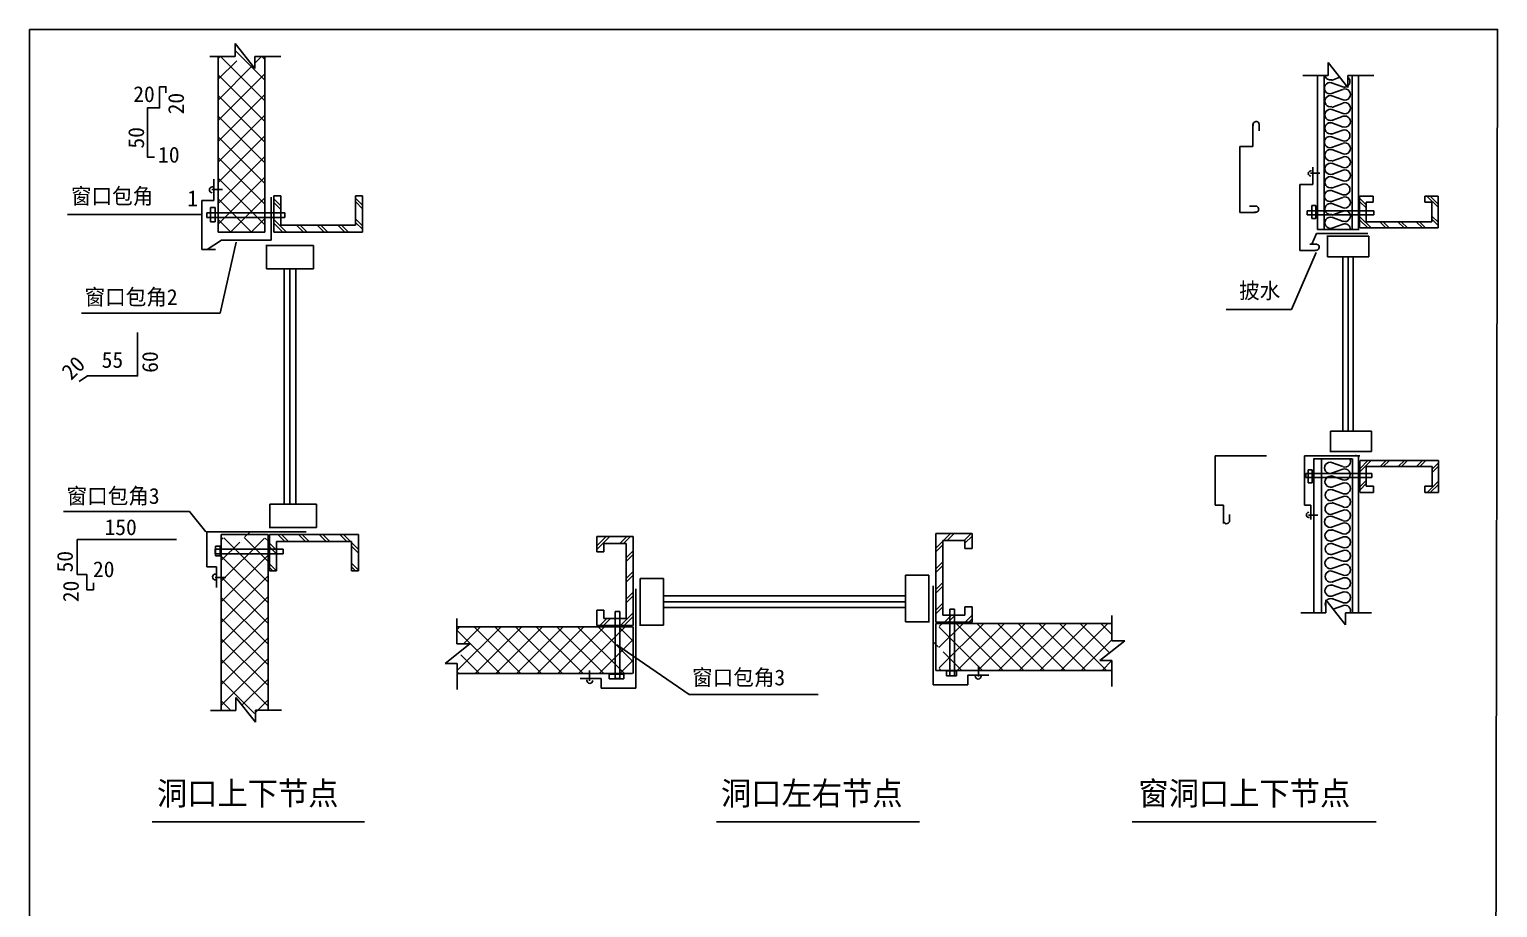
# Model space of a CAD drawing. Header units: metres. Extents: x 874 to 1096, y 466 to 764.
# Drawn here: x 873.6 to 1096.3, y 630.4 to 763.6 of the extents above; entities that cross this region are included whole.
import ezdxf

# ---------------------------------------------------------------- set-up
doc = ezdxf.new("R2010")
doc.units = ezdxf.units.M
doc.layers.add('2', color=1, linetype='Continuous')
doc.layers.add('5', color=7, linetype='Continuous')

msp = doc.modelspace()

# ---------------------------------------------------------------- linework, layer by layer
for p, q in [((904.85, 761.49), (907.81, 757.73)), ((904.85, 759.53), (904.85, 761.49)), ((901.01, 759.53), (904.85, 759.53)), ((902.23, 746.09), (902.23, 759.55)), ((902.23, 759.21), (902.54, 759.51)), ((902.62, 759.51), (909.33, 752.8)), ((904.85, 760.42), (909.33, 755.94)), ((907.81, 757.73), (907.81, 759.55)), ((907.81, 759.55), (911.75, 759.55)), ((907.81, 758.51), (908.79, 759.49)), ((908.92, 759.49), (909.33, 759.07)), ((909.33, 732.87), (909.33, 759.49)), ((902.23, 756.07), (905.06, 758.89)), ((902.23, 752.93), (907.47, 758.17)), ((1070.57, 758.6), (1073.53, 754.84)), ((1070.57, 756.64), (1070.57, 758.6)), ((902.23, 749.8), (909.33, 756.89)), ((902.23, 756.76), (909.33, 749.66)), ((1066.74, 756.64), (1070.57, 756.64)), ((1069.95, 756.6), (1069.95, 733.27)), ((1072.32, 756.38), (1071.06, 755.91)), ((1072.79, 754.91), (1071.06, 755.55)), ((1073.53, 754.84), (1073.53, 756.66)), ((1073.53, 756.66), (1077.48, 756.66)), ((1075.17, 756.6), (1075.17, 733.19)), ((902.23, 746.66), (909.33, 753.76)), ((902.23, 753.62), (909.33, 746.53)), ((1072.79, 754.53), (1071.06, 753.9)), ((1072.85, 752.95), (1071.12, 753.58)), ((902.23, 743.52), (909.33, 750.62)), ((902.23, 750.49), (909.33, 743.39)), ((1071.06, 751.89), (1071.06, 751.89)), ((1072.85, 752.44), (1071.12, 751.81)), ((1072.85, 750.88), (1071.12, 751.51)), ((1072.85, 750.47), (1071.12, 749.83)), ((1072.79, 748.37), (1071.06, 747.73)), ((1072.85, 748.83), (1071.12, 749.47)), ((902.23, 740.39), (909.33, 747.48)), ((902.23, 747.35), (909.33, 740.25)), ((902.23, 732.87), (902.23, 746.09)), ((1072.79, 746.73), (1071.06, 747.36)), ((1072.79, 746.35), (1071.06, 745.71)), ((902.23, 737.25), (909.33, 744.35)), ((902.23, 744.22), (909.33, 737.12)), ((1071.06, 743.71), (1071.06, 743.71)), ((1072.85, 744.76), (1071.12, 745.4)), ((1072.85, 744.26), (1071.12, 743.63)), ((1067.9, 741.83), (1069.3, 741.83)), ((1072.85, 742.69), (1071.12, 743.33)), ((1072.85, 742.29), (1071.12, 741.65)), ((901.3, 739.37), (902.9, 739.37)), ((901.6, 740.9), (901.6, 737.69)), ((902.23, 734.11), (909.33, 741.21)), ((902.23, 741.08), (909.33, 733.98)), ((1072.79, 740.18), (1071.06, 739.55)), ((1072.85, 740.65), (1071.12, 741.29)), ((901.6, 737.69), (899.77, 737.69)), ((899.77, 737.69), (899.77, 730.23)), ((902.23, 737.94), (907.3, 732.87)), ((904.13, 732.87), (909.33, 738.07)), ((910.31, 738.21), (910.31, 731.64)), ((910.67, 738.38), (911.74, 738.38)), ((910.67, 732.88), (910.67, 738.38)), ((910.67, 737.93), (911.74, 736.87)), ((910.67, 737.38), (911.74, 736.32)), ((911.74, 733.94), (911.74, 738.38)), ((923.09, 738.38), (923.09, 733.94)), ((923.09, 738.38), (924.16, 738.38)), ((923.09, 738.06), (924.16, 737)), ((923.09, 737.51), (924.16, 736.44)), ((924.16, 738.38), (924.16, 732.88)), ((1072.79, 738.55), (1071.06, 739.18)), ((1072.79, 738.16), (1071.06, 737.53)), ((1072.85, 736.58), (1071.12, 737.22)), ((1075.34, 733.53), (1075.34, 738.37)), ((1075.38, 738.36), (1077.41, 738.36)), ((1075.38, 737.97), (1076.31, 737.03)), ((1075.38, 737.48), (1076.31, 736.55)), ((1076.31, 734.46), (1076.31, 737.42)), ((1076.31, 737.42), (1077.41, 737.42)), ((1077.41, 738.36), (1077.41, 737.42)), ((1085.21, 738.36), (1085.21, 737.42)), ((1085.21, 738.36), (1087.24, 738.36)), ((1085.21, 737.42), (1086.31, 737.42)), ((1085.54, 738.36), (1087.24, 736.66)), ((1086.03, 738.36), (1087.24, 737.14)), ((1086.31, 737.42), (1086.31, 734.46)), ((1087.24, 738.36), (1087.24, 733.52)), ((888.86, 735.55), (879.38, 735.55)), ((899.67, 735.55), (888.86, 735.55)), ((902.23, 734.81), (904.16, 732.87)), ((907.27, 732.87), (909.33, 734.94)), ((910.67, 734.8), (912.59, 732.88)), ((923.09, 734.92), (924.16, 733.86)), ((1071.06, 735.53), (1071.06, 735.53)), ((1072.85, 736.08), (1071.12, 735.44)), ((1072.85, 734.51), (1071.12, 735.15)), ((1075.38, 735.21), (1077.07, 733.52)), ((1086.31, 735.32), (1087.24, 734.38)), ((1086.31, 734.83), (1087.24, 733.9)), ((902.23, 732.87), (909.33, 732.87)), ((910.67, 734.24), (912.04, 732.88)), ((924.16, 732.88), (910.67, 732.88)), ((923.09, 733.94), (911.74, 733.94)), ((914.11, 733.94), (915.17, 732.88)), ((914.66, 733.94), (915.73, 732.88)), ((917.25, 733.94), (918.31, 732.88)), ((917.8, 733.94), (918.86, 732.88)), ((920.38, 733.94), (921.45, 732.88)), ((920.94, 733.94), (922, 732.88)), ((923.09, 734.37), (924.16, 733.31)), ((1072.85, 734.1), (1071.12, 733.47)), ((1075.38, 734.72), (1076.58, 733.52)), ((1087.24, 733.52), (1075.38, 733.52)), ((1086.31, 734.46), (1076.31, 734.46)), ((1078.4, 734.46), (1079.34, 733.52)), ((1078.89, 734.46), (1079.83, 733.52)), ((1081.16, 734.46), (1082.1, 733.52)), ((1081.65, 734.46), (1082.59, 733.52)), ((1083.92, 734.46), (1084.86, 733.52)), ((1084.41, 734.46), (1085.35, 733.52)), ((902.74, 731.64), (900.56, 730.23)), ((904.96, 731.37), (902.54, 720.57)), ((910.31, 731.64), (902.74, 731.64)), ((916.69, 730.85), (909.5, 730.85)), ((909.59, 730.85), (909.59, 727.3)), ((916.69, 727.3), (916.69, 730.85)), ((1076.72, 732.25), (1070.39, 732.25)), ((1070.47, 732.25), (1070.47, 729.13)), ((1076.72, 729.13), (1076.72, 732.25)), ((899.77, 730.23), (901.83, 730.23)), ((1070.47, 729.13), (1076.72, 729.13)), ((1072.81, 729.13), (1072.81, 702.64)), ((1073.59, 729.13), (1073.59, 702.64)), ((1074.37, 729.13), (1074.37, 702.64)), ((909.59, 727.3), (916.69, 727.3)), ((912.25, 727.3), (912.25, 691.51)), ((913.14, 727.3), (913.14, 691.51)), ((914.02, 727.3), (914.02, 691.51)), ((893.05, 720.57), (881.53, 720.57)), ((902.54, 720.57), (893.05, 720.57)), ((1070.91, 699.59), (1070.91, 702.71)), ((1070.91, 702.71), (1077.15, 702.71)), ((1077.15, 702.71), (1077.15, 699.59)), ((1077.15, 699.59), (1070.83, 699.59)), ((1061.21, 698.95), (1053.43, 698.95)), ((1053.43, 698.95), (1053.43, 691.48)), ((1075.39, 698.95), (1066.96, 698.95)), ((1066.96, 698.95), (1066.96, 691.48)), ((1069.57, 698.49), (1069.57, 675.17)), ((1072.82, 697.31), (1071.09, 697.95)), ((1072.82, 696.93), (1071.09, 696.3)), ((1075.19, 698.95), (1075.19, 675.17)), ((1075.38, 698.23), (1075.38, 693.39)), ((1075.41, 697.04), (1076.61, 698.24)), ((1075.41, 696.55), (1077.1, 698.24)), ((1087.28, 698.24), (1075.41, 698.24)), ((1076.35, 697.31), (1076.35, 694.34)), ((1086.34, 697.31), (1076.35, 697.31)), ((1078.44, 697.31), (1079.37, 698.24)), ((1078.93, 697.31), (1079.86, 698.24)), ((1081.2, 697.31), (1082.13, 698.24)), ((1081.69, 697.31), (1082.62, 698.24)), ((1083.96, 697.31), (1084.89, 698.24)), ((1084.45, 697.31), (1085.38, 698.24)), ((1086.34, 696.93), (1087.28, 697.87)), ((1086.34, 696.44), (1087.28, 697.38)), ((1086.34, 694.34), (1086.34, 697.31)), ((1087.28, 693.4), (1087.28, 698.24)), ((1072.82, 695.3), (1071.09, 695.93)), ((1072.88, 694.83), (1071.15, 694.19)), ((1075.41, 694.28), (1076.35, 695.22)), ((1075.41, 693.79), (1076.35, 694.73)), ((1085.57, 693.4), (1087.28, 695.11)), ((1072.88, 693.19), (1071.15, 693.83)), ((1072.88, 692.79), (1071.15, 692.15)), ((1075.41, 693.4), (1077.44, 693.4)), ((1076.35, 694.34), (1077.44, 694.34)), ((1077.44, 693.4), (1077.44, 694.34)), ((1085.25, 694.34), (1086.34, 694.34)), ((1085.25, 693.4), (1085.25, 694.34)), ((1085.25, 693.4), (1087.28, 693.4)), ((1086.06, 693.4), (1087.28, 694.62)), ((897.9, 690.49), (878.82, 690.49)), ((900.36, 687.42), (897.9, 690.49)), ((910.08, 691.59), (917.18, 691.59)), ((910.08, 688.05), (910.08, 691.59)), ((917.18, 691.59), (917.18, 688.05)), ((1053.43, 691.48), (1054.7, 691.48)), ((1054.7, 691.48), (1054.7, 688.7)), ((1066.96, 691.48), (1067.93, 691.48)), ((1067.93, 691.48), (1067.93, 689.28)), ((1071.09, 691.77), (1071.09, 691.77)), ((1072.88, 691.22), (1071.15, 691.85)), ((1072.88, 690.72), (1071.15, 690.08)), ((917.18, 688.05), (909.99, 688.05)), ((1067.6, 689.94), (1069.01, 689.94)), ((1072.82, 689.13), (1071.09, 689.77)), ((1072.82, 688.75), (1071.09, 688.11)), ((895.92, 686.24), (880.89, 686.24)), ((880.89, 686.24), (880.89, 680.94)), ((915.57, 687.42), (900.54, 687.42)), ((900.54, 687.42), (900.54, 682.12)), ((902.71, 686.19), (903.01, 686.49)), ((902.71, 679.91), (909.27, 686.47)), ((902.71, 683.05), (905.53, 685.87)), ((902.73, 687.01), (909.83, 687.01)), ((902.73, 660.39), (902.73, 687.01)), ((903.1, 686.49), (909.81, 679.78)), ((906.2, 686.53), (909.81, 682.92)), ((906.31, 686.65), (907.05, 687.38)), ((909.39, 686.47), (909.81, 686.06)), ((909.83, 687.01), (909.83, 660.39)), ((923.52, 687), (910.03, 687)), ((910.03, 687), (910.03, 681.5)), ((911.1, 685.94), (911.1, 681.5)), ((922.45, 685.94), (911.1, 685.94)), ((911.3, 687), (912.36, 685.94)), ((911.85, 687), (912.92, 685.94)), ((914.43, 687), (915.5, 685.94)), ((914.99, 687), (916.05, 685.94)), ((917.57, 687), (918.63, 685.94)), ((918.12, 687), (919.19, 685.94)), ((920.71, 687), (921.77, 685.94)), ((921.26, 687), (922.33, 685.94)), ((922.45, 681.5), (922.45, 685.94)), ((922.45, 685.81), (923.52, 684.75)), ((923.52, 681.5), (923.52, 687)), ((959.69, 685.31), (961.07, 686.69)), ((959.69, 684.75), (961.63, 686.69)), ((959.69, 686.69), (965.19, 686.69)), ((959.69, 684.38), (959.69, 686.69)), ((963.14, 685.62), (964.21, 686.69)), ((963.7, 685.62), (964.76, 686.69)), ((965.19, 686.69), (965.19, 673.2)), ((1016.57, 687.18), (1011.06, 687.18)), ((1011.06, 687.18), (1011.06, 673.7)), ((1011.06, 684.93), (1012.13, 685.99)), ((1015.5, 686.12), (1012.13, 686.12)), ((1012.13, 686.12), (1012.13, 674.76)), ((1012.26, 686.12), (1013.32, 687.18)), ((1012.81, 686.12), (1013.87, 687.18)), ((1015.39, 686.12), (1016.46, 687.18)), ((1015.5, 685.67), (1016.57, 686.74)), ((1015.5, 684.88), (1015.5, 686.12)), ((1016.57, 684.88), (1016.57, 687.18)), ((1072.82, 687.11), (1071.09, 687.75)), ((1072.88, 686.65), (1071.15, 686.01)), ((902.71, 676.78), (909.81, 683.87)), ((902.71, 683.74), (909.81, 676.65)), ((910.03, 685.69), (911.1, 684.62)), ((910.03, 685.13), (911.1, 684.07)), ((922.45, 685.26), (923.52, 684.19)), ((959.69, 684.38), (960.75, 684.38)), ((960.75, 685.62), (964.13, 685.62)), ((960.75, 684.38), (960.75, 685.62)), ((964.13, 685.62), (964.13, 674.27)), ((964.13, 683.47), (965.19, 684.54)), ((964.13, 682.92), (965.19, 683.98)), ((1011.06, 684.38), (1012.13, 685.44)), ((1016.57, 684.88), (1015.5, 684.88)), ((1072.82, 682.94), (1071.09, 683.57)), ((1072.88, 685.01), (1071.15, 685.64)), ((1072.88, 684.6), (1071.15, 683.97)), ((900.54, 682.12), (902, 682.12)), ((902, 682.12), (902, 678.96)), ((910.03, 682.55), (911.08, 681.5)), ((910.03, 682), (910.52, 681.5)), ((910.03, 681.5), (911.1, 681.5)), ((922.45, 682.68), (923.52, 681.61)), ((922.45, 682.12), (923.07, 681.5)), ((922.45, 681.5), (923.52, 681.5)), ((964.13, 680.33), (965.19, 681.4)), ((1011.06, 681.79), (1012.13, 682.86)), ((1011.06, 681.24), (1012.13, 682.3)), ((1072.88, 682.47), (1071.15, 681.83)), ((1072.88, 680.83), (1071.15, 681.47)), ((880.89, 680.94), (882.34, 680.94)), ((882.34, 680.94), (882.34, 678.63)), ((883.35, 678.63), (883.35, 679.7)), ((901.8, 680.51), (903.39, 680.51)), ((902.71, 673.64), (909.81, 680.74)), ((902.71, 680.61), (909.81, 673.51)), ((964.13, 679.78), (965.19, 680.84)), ((966.23, 680.35), (966.23, 673.17)), ((969.78, 680.35), (966.23, 680.35)), ((969.78, 673.26), (969.78, 680.35)), ((1006.47, 673.75), (1006.47, 680.85)), ((1006.47, 680.85), (1010.02, 680.85)), ((1010.02, 680.85), (1010.02, 673.66)), ((1010.65, 679.24), (1010.65, 664.21)), ((1011.06, 678.66), (1012.13, 679.72)), ((1011.06, 678.1), (1012.13, 679.17)), ((1072.82, 678.76), (1071.09, 679.39)), ((1072.88, 680.43), (1071.15, 679.79)), ((882.34, 678.63), (883.35, 678.63)), ((902.71, 670.5), (909.81, 677.6)), ((902.71, 677.47), (909.81, 670.37)), ((964.13, 677.2), (965.19, 678.26)), ((964.13, 676.64), (965.19, 677.71)), ((965.61, 678.75), (965.61, 663.72)), ((969.78, 677.69), (1006.56, 677.69)), ((1070.24, 677.08), (1073.2, 673.32)), ((1070.24, 675.12), (1070.24, 677.08)), ((1072.88, 678.29), (1071.15, 677.66)), ((1072.88, 676.66), (1071.15, 677.29)), ((959.69, 675.51), (960.75, 675.51)), ((959.69, 673.2), (959.69, 675.51)), ((960.75, 674.27), (960.75, 675.51)), ((963.27, 673.2), (965.19, 675.13)), ((969.78, 676.81), (1006.56, 676.81)), ((969.78, 675.92), (1006.56, 675.92)), ((1011.06, 675.52), (1012.13, 676.58)), ((1011.06, 674.97), (1012.13, 676.03)), ((1012.13, 674.76), (1015.5, 674.76)), ((1012.38, 673.7), (1013.45, 674.76)), ((1012.94, 673.7), (1014, 674.76)), ((1016.57, 676.01), (1015.5, 676.01)), ((1015.5, 674.76), (1015.5, 676.01)), ((1015.52, 673.7), (1016.57, 674.75)), ((1016.57, 673.7), (1016.57, 676.01)), ((1037.77, 674.71), (1037.77, 670.88)), ((1066.41, 675.12), (1070.24, 675.12)), ((1072.88, 676.25), (1071.34, 675.68)), ((1073.2, 673.32), (1073.2, 675.14)), ((1073.2, 675.14), (1077.15, 675.14)), ((902.71, 667.37), (909.81, 674.46)), ((902.71, 674.33), (909.81, 667.24)), ((938.45, 674.25), (938.45, 670.42)), ((938.45, 666.3), (945.16, 673)), ((965.09, 673), (938.47, 673)), ((938.47, 672.59), (938.89, 673)), ((945.03, 665.91), (938.47, 672.46)), ((939.44, 670.42), (942.03, 673)), ((948.17, 665.91), (941.07, 673)), ((941.2, 665.91), (948.3, 673)), ((951.3, 665.91), (944.21, 673)), ((944.34, 665.91), (951.44, 673)), ((954.44, 665.91), (947.34, 673)), ((947.47, 665.91), (954.57, 673)), ((957.58, 665.91), (950.48, 673)), ((950.61, 665.91), (957.71, 673)), ((960.71, 665.91), (953.62, 673)), ((953.75, 665.91), (960.85, 673)), ((963.85, 665.91), (956.75, 673)), ((956.88, 665.91), (963.98, 673)), ((965.19, 673.2), (959.69, 673.2)), ((965.09, 667.8), (959.89, 673)), ((960.13, 673.2), (961.2, 674.27)), ((960.69, 673.2), (961.75, 674.27)), ((964.13, 674.27), (960.75, 674.27)), ((965.09, 670.94), (963.03, 673)), ((963.82, 673.2), (965.19, 674.57)), ((965.19, 665.9), (965.19, 673)), ((966.23, 673.26), (969.78, 673.26)), ((1010.02, 673.75), (1006.47, 673.75)), ((1011.06, 673.7), (1016.57, 673.7)), ((1011.06, 666.4), (1011.06, 673.5)), ((1011.06, 673.5), (1037.68, 673.5)), ((1011.54, 669.87), (1015.15, 673.48)), ((1011.58, 666.77), (1018.29, 673.48)), ((1011.6, 673.06), (1012.01, 673.48)), ((1018.15, 666.38), (1011.6, 672.94)), ((1021.29, 666.38), (1014.19, 673.48)), ((1014.32, 666.38), (1021.42, 673.48)), ((1016.07, 673.7), (1016.57, 674.19)), ((1024.43, 666.38), (1017.33, 673.48)), ((1017.46, 666.38), (1024.56, 673.48)), ((1027.56, 666.38), (1020.47, 673.48)), ((1020.6, 666.38), (1027.69, 673.48)), ((1030.7, 666.38), (1023.6, 673.48)), ((1023.73, 666.38), (1030.83, 673.48)), ((1033.84, 666.38), (1026.74, 673.48)), ((1026.87, 666.38), (1033.97, 673.48)), ((1036.97, 666.38), (1029.88, 673.48)), ((1030.01, 666.38), (1037.1, 673.48)), ((1037.43, 669.06), (1033.01, 673.48)), ((1037.77, 671.85), (1036.15, 673.48)), ((902.71, 664.23), (909.81, 671.33)), ((902.71, 671.2), (909.81, 664.1)), ((940.41, 670.42), (936.65, 667.46)), ((938.45, 670.42), (940.41, 670.42)), ((960.02, 665.91), (965.09, 670.97)), ((962.69, 670.29), (973.67, 662.75)), ((1011.42, 669.98), (1010.68, 670.71)), ((1033.14, 666.38), (1037.77, 671.01)), ((1039.74, 670.88), (1035.97, 667.91)), ((1037.77, 670.88), (1039.74, 670.88)), ((902.71, 661.09), (909.81, 668.19)), ((902.71, 668.06), (909.81, 660.96)), ((941.89, 665.91), (939.07, 668.73)), ((1015.02, 666.38), (1012.19, 669.2)), ((936.65, 667.46), (938.47, 667.46)), ((938.76, 665.91), (938.45, 666.21)), ((938.47, 667.46), (938.47, 663.51)), ((938.47, 665.91), (965.09, 665.91)), ((958.55, 664.8), (958.55, 666.4)), ((963.16, 665.91), (965.09, 667.84)), ((1037.68, 666.4), (1011.06, 666.4)), ((1011.88, 666.38), (1011.58, 666.68)), ((1017.56, 665.46), (1017.56, 667.06)), ((1035.97, 667.91), (1037.79, 667.91)), ((1036.28, 666.38), (1037.79, 667.89)), ((1037.79, 667.91), (1037.79, 663.97)), ((902.71, 664.92), (907.78, 659.86)), ((905.86, 661.12), (909.81, 665.06)), ((960.31, 665.17), (957.14, 665.17)), ((960.31, 663.72), (960.31, 665.17)), ((965.61, 663.72), (960.31, 663.72)), ((1010.65, 664.21), (1015.95, 664.21)), ((1015.95, 664.21), (1015.95, 665.66)), ((1015.95, 665.66), (1019.11, 665.66)), ((902.71, 661.79), (904.17, 660.33)), ((904.93, 662.29), (907.89, 658.53)), ((904.93, 660.33), (904.93, 662.29)), ((907.75, 659.86), (909.81, 661.92)), ((973.67, 662.75), (993.22, 662.75)), ((901.1, 660.33), (904.93, 660.33)), ((907.89, 660.35), (911.84, 660.35)), ((907.89, 658.53), (907.89, 660.35)), ((892.23, 643.43), (924.42, 643.43)), ((977.81, 643.43), (1008.61, 643.43)), ((1040.85, 643.43), (1077.86, 643.43))]:
    msp.add_line(p, q)
msp.add_lwpolyline([(873.62, 763.65), (1096.27, 763.65), (1095.75, 466.08), (873.62, 466.08)], close=True)
for points in [[(893.36, 754.94), (893.36, 751.73), (891.52, 751.73), (891.52, 744.27), (892.59, 744.27)], [(893.36, 754.94), (894.33, 754.94), (894.33, 754.02)], [(890.02, 717.64), (890.02, 711.06), (882.45, 711.06), (881.17, 710.23)]]:
    msp.add_lwpolyline(points)
for points in [[(1068.02, 742.16, 0.04), (1067.95, 742.17, 1), (1067.95, 741.39, 1)], [(901.44, 739.75, 0.04), (901.36, 739.76, 1), (901.36, 738.87, 1)], [(901.17, 738.92, 0.04), (901.24, 738.92, 1)], [(1067.73, 689.6, -0.04), (1067.66, 689.6, -1), (1067.66, 690.38, -1)], [(901.93, 680.13, -0.04), (901.86, 680.12, -1), (901.86, 681.01, -1)], [(901.66, 680.97, -0.04), (901.74, 680.96, -1)], [(955.91, 671.11, 0.04), (955.9, 671.19, 1)], [(958.17, 664.94, 0.04), (958.16, 664.86, 1), (959.05, 664.86, 1)], [(1017.94, 665.6, -0.04), (1017.95, 665.53, -1), (1017.06, 665.53, -1)], [(1017.1, 665.33, -0.04), (1017.11, 665.41, -1)]]:
    msp.add_lwpolyline(points, format="xyb")
for centre, start, end in [((1070.85, 754.72), 74.04, 285.96), ((1070.91, 756.83), 191.24, 285.96), ((1073.03, 755.73), 251.69, 297.55), ((1073.03, 755.73), 306.1, 53.9), ((1070.91, 752.75), 74.04, 285.96), ((1073.09, 753.76), 251.69, 108.31), ((1070.93, 750.67), 74.04, 285.96), ((1073.09, 751.69), 251.69, 108.31), ((1073.09, 749.65), 251.69, 108.31), ((1070.91, 748.64), 74.04, 285.96), ((1073.03, 747.55), 251.69, 108.31), ((1070.85, 746.54), 74.04, 285.96), ((1073.09, 745.58), 251.69, 108.31), ((1070.91, 744.57), 74.04, 285.96), ((1073.09, 743.51), 251.69, 108.31), ((1070.93, 742.49), 74.04, 285.96), ((1073.09, 741.47), 251.69, 108.31), ((1070.85, 738.36), 74.04, 285.96), ((1070.91, 740.46), 74.04, 285.96), ((1073.03, 739.37), 251.69, 108.31), ((1070.91, 736.39), 74.04, 285.96), ((1073.09, 737.39), 251.69, 108.31), ((1070.93, 734.31), 74.04, 285.96), ((1073.09, 735.33), 251.69, 108.31), ((1073.09, 733.29), 358.96, 108.31), ((1070.88, 697.12), 74.04, 285.96), ((1073.06, 696.11), 251.69, 108.31), ((1073.12, 698.09), 251.69, 28.49), ((1070.94, 695.02), 74.04, 285.96), ((1073.12, 694.01), 251.69, 108.31), ((1070.96, 692.99), 74.04, 285.96), ((1073.12, 691.97), 251.69, 108.31), ((1070.95, 690.91), 74.04, 285.96), ((1073.12, 689.9), 251.69, 108.31), ((1070.88, 688.94), 74.04, 285.96), ((1073.06, 687.93), 251.69, 108.31), ((1070.94, 686.84), 74.04, 285.96), ((1073.12, 685.83), 251.69, 108.31), ((1070.96, 684.81), 74.04, 285.96), ((1073.12, 683.79), 251.69, 108.31), ((1070.94, 682.66), 74.04, 285.96), ((1070.96, 680.63), 74.04, 285.96), ((1073.12, 681.65), 251.69, 108.31), ((1070.94, 678.48), 74.04, 285.96), ((1073.12, 679.61), 251.69, 108.31), ((1070.96, 676.45), 147.54, 212.46), ((1070.96, 676.45), 74.04, 140.04), ((1073.12, 677.47), 251.69, 108.31), ((1073.12, 675.43), 341.8, 108.31)]:
    msp.add_arc(centre, 0.85, start, end)
at = {"layer": '2'}
for p, q in [((1068.96, 756.58), (1068.96, 733.26)), ((1074.22, 756.58), (1074.22, 733.26)), ((1059.17, 749.26), (1059.17, 745.88)), ((1060.11, 749.11), (1060.11, 748.26)), ((1059.17, 745.88), (1057.18, 745.88)), ((1057.18, 745.88), (1057.18, 735.86)), ((1068.26, 742.74), (1068.26, 740.11)), ((1068.26, 740.11), (1066.27, 740.11)), ((1066.27, 740.11), (1066.27, 730.08)), ((1057.18, 735.86), (1059.57, 735.86)), ((1059.48, 736.84), (1058.63, 736.84)), ((1068.79, 732.68), (1068.1, 731.05)), ((1076.58, 732.68), (1068.79, 732.68)), ((1075.17, 733.27), (1068.96, 733.27)), ((1068.64, 731.05), (1067.8, 731.05)), ((1068.76, 729.78), (1065.03, 721.13)), ((1066.27, 730.08), (1068.66, 730.08)), ((1065.03, 721.13), (1055.09, 721.13)), ((1068.4, 698.52), (1068.4, 675.17)), ((1074.16, 698.49), (1068.4, 698.49)), ((1074.28, 698.52), (1074.28, 675.17)), ((1055.62, 689.21), (1055.62, 690.06))]:
    msp.add_line(p, q, dxfattribs=at)
msp.add_lwpolyline([(1074.8, 698.99, 0.12), (1074.64, 698.95, 1)], format="xyb", dxfattribs=at)
for centre, start, end in [((1059.65, 749.2), 348.92, 199.04), ((1059.57, 736.38), 250.96, 101.08), ((1068.73, 730.59), 250.96, 101.08), ((1055.16, 689.12), 160.96, 11.08)]:
    msp.add_arc(centre, 0.47, start, end, dxfattribs=at)
at = {"layer": '5'}
for p, q in [((900.53, 735.8), (912.35, 735.8)), ((900.53, 735.8), (900.53, 735.09)), ((900.53, 735.09), (912.35, 735.09)), ((901.07, 736.61), (901.78, 736.61)), ((901.07, 734.47), (901.07, 736.61)), ((901.78, 734.47), (901.78, 736.61)), ((912.35, 735.8), (912.35, 735.09)), ((1067.39, 736.11), (1067.39, 735.49)), ((1067.39, 736.11), (1077.52, 736.11)), ((1067.39, 735.49), (1077.52, 735.49)), ((1068.72, 736.91), (1068.1, 736.91)), ((1068.1, 736.91), (1068.1, 734.93)), ((1068.72, 734.93), (1068.1, 734.93)), ((1068.72, 736.91), (1068.72, 734.93)), ((1077.52, 736.11), (1077.52, 735.49)), ((901.07, 734.47), (901.78, 734.47)), ((1067.17, 696.28), (1077.17, 696.28)), ((1067.17, 695.65), (1067.17, 696.28)), ((1067.17, 695.65), (1077.17, 695.65)), ((1067.54, 694.85), (1067.54, 696.84)), ((1068.16, 696.84), (1067.54, 696.84)), ((1068.16, 694.85), (1067.54, 694.85)), ((1068.16, 694.85), (1068.16, 696.84)), ((1077.19, 695.65), (1077.19, 696.28)), ((901.81, 684.79), (912.1, 684.79)), ((901.81, 684.79), (901.81, 684.08)), ((901.81, 684.08), (912.1, 684.08)), ((901.85, 683.75), (901.85, 685.22)), ((901.85, 685.22), (902.56, 685.22)), ((901.85, 683.75), (902.56, 683.75)), ((902.56, 683.75), (902.56, 685.22)), ((912.1, 684.79), (912.1, 684.08)), ((962.43, 675.33), (963.14, 675.33)), ((962.43, 665.14), (962.43, 675.33)), ((963.14, 665.14), (963.14, 675.33)), ((1013.19, 675.69), (1013.9, 675.69)), ((1013.19, 665.59), (1013.19, 675.69)), ((1013.9, 665.59), (1013.9, 675.69)), ((961.52, 665.83), (961.52, 665.12)), ((961.52, 665.83), (963.77, 665.83)), ((963.77, 665.83), (963.77, 665.12)), ((1012.69, 666.3), (1012.69, 665.59)), ((1012.69, 666.3), (1014.21, 666.3)), ((1014.21, 666.3), (1014.21, 665.59)), ((961.52, 665.12), (963.77, 665.12)), ((962.43, 665.14), (963.14, 665.14)), ((1012.69, 665.59), (1014.21, 665.59))]:
    msp.add_line(p, q, dxfattribs=at)

# ---------------------------------------------------------------- texts
for s, height, p in [('20', 2.4, (889.37, 752.62)), ('10', 2.4, (893.14, 743.43)), ('窗口包角', 2.4, (879.93, 737.15)), ('1', 2.4, (897.57, 736.82)), ('窗口包角2', 2.4, (881.99, 721.84)), ('披水', 2.4, (1057.07, 722.8)), ('55', 2.4, (884.58, 712.3)), ('窗口包角3', 2.4, (879.26, 691.66)), ('150', 2.4, (885.01, 686.92)), ('20', 2.4, (883.26, 680.54)), ('窗口包角3', 2.4, (974.12, 664.12)), ('洞口上下节点', 3.53, (892.97, 645.97)), ('洞口左右节点', 3.53, (978.5, 645.97))]:
    msp.add_text(s, height=height).set_placement(p)
for s, rotation, p in [('20', 90, (897.06, 750.75)), ('50', 90, (891.01, 745.56)), ('20', 45, (879.96, 710.3)), ('60', 90, (893.11, 711.54)), ('50', 90, (880.21, 681.25)), ('20', 90, (881.11, 676.74))]:
    msp.add_text(s, height=2.4, rotation=rotation).set_placement(p)
at = {"layer": '2'}
msp.add_text('窗洞口上下节点', height=3.53, dxfattribs=at).set_placement((1041.8, 645.97))

doc.saveas('drawing.dxf')
